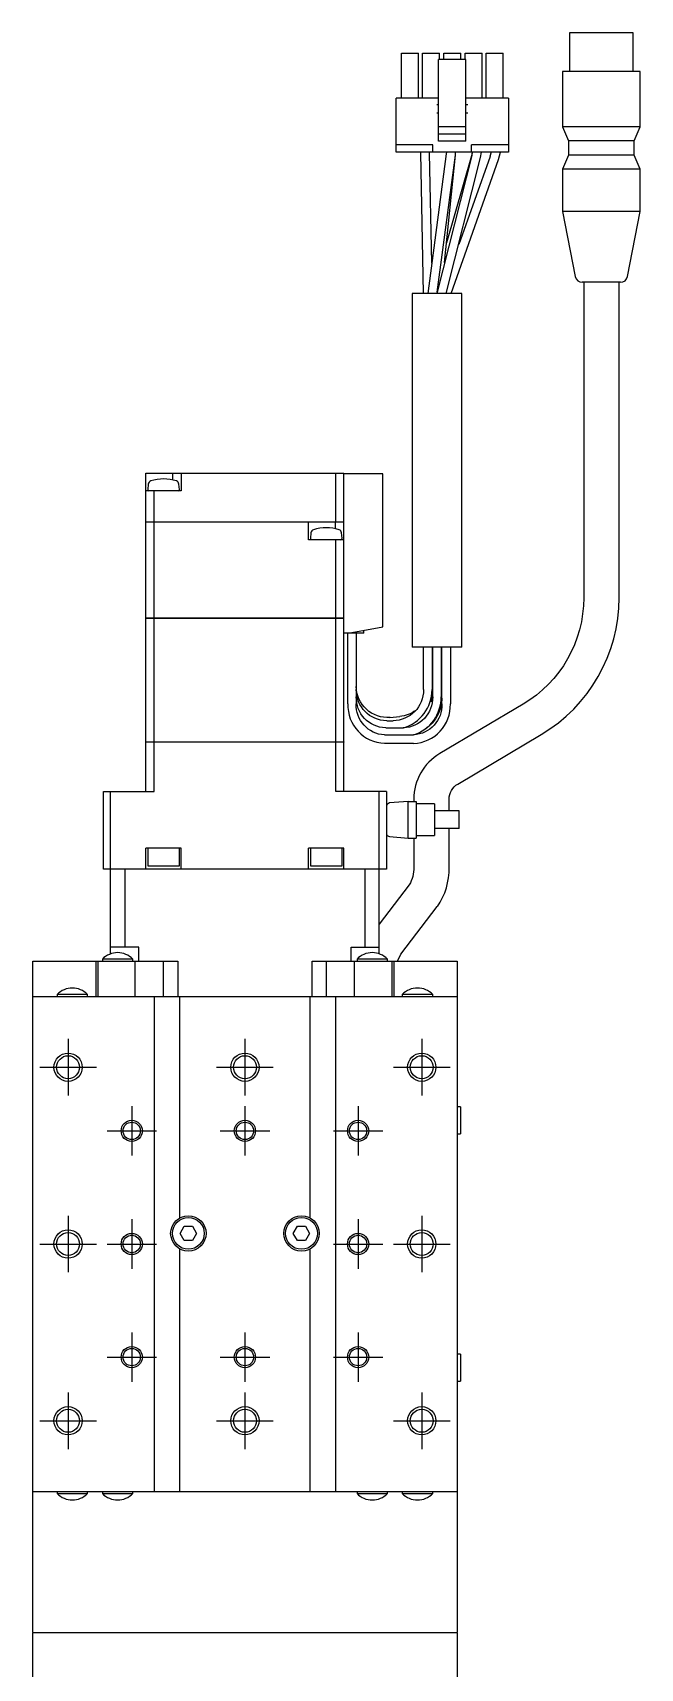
# Model space of a CAD drawing. Extents: x 0 to 994, y -8 to 791.
# Drawn here: x 397.6 to 483.5, y 318.1 to 549.4 of the extents above; entities that cross this region are included whole.
import ezdxf

# ---------------------------------------------------------------- set-up
doc = ezdxf.new("R2010")
doc.units = 0
doc.header["$LTSCALE"] = 0.5
doc.linetypes.add('CENTER', pattern=[50.8, 31.75, -6.35, 6.35, -6.35])
for name, color, linetype in [('MSM_CENTER', 1, 'CENTER'), ('MSM_CONTINUOUS', 7, 'CONTINUOUS'), ('MSM_NARROW', 5, 'CONTINUOUS')]:
    doc.layers.add(name, color=color, linetype=linetype)

msp = doc.modelspace()

# ---------------------------------------------------------------- linework, layer by layer
at = {"layer": 'MSM_CENTER'}
for p, q in [((402.62, 407.14), (402.62, 399.14)), ((427.62, 407.14), (427.62, 399.14)), ((452.62, 407.14), (452.62, 399.14)), ((398.62, 403.14), (406.62, 403.14)), ((423.62, 403.14), (431.62, 403.14)), ((448.62, 403.14), (456.62, 403.14)), ((411.62, 397.64), (411.62, 390.64)), ((427.62, 397.64), (427.62, 390.64)), ((443.62, 397.64), (443.62, 390.64)), ((408.12, 394.14), (415.12, 394.14)), ((424.12, 394.14), (431.12, 394.14)), ((440.12, 394.14), (447.12, 394.14)), ((402.62, 382.14), (402.62, 374.14)), ((452.62, 382.14), (452.62, 374.14)), ((411.62, 381.64), (411.62, 374.64)), ((443.62, 381.64), (443.62, 374.64)), ((398.62, 378.14), (406.62, 378.14)), ((408.12, 378.14), (415.12, 378.14)), ((440.12, 378.14), (447.12, 378.14)), ((448.62, 378.14), (456.62, 378.14)), ((411.62, 365.64), (411.62, 358.64)), ((427.62, 365.64), (427.62, 358.64)), ((443.62, 365.64), (443.62, 358.64)), ((408.12, 362.14), (415.12, 362.14)), ((424.12, 362.14), (431.12, 362.14)), ((440.12, 362.14), (447.12, 362.14)), ((402.62, 357.14), (402.62, 349.14)), ((427.62, 357.14), (427.62, 349.14)), ((452.62, 357.14), (452.62, 349.14)), ((398.62, 353.14), (406.62, 353.14)), ((423.62, 353.14), (431.62, 353.14)), ((448.62, 353.14), (456.62, 353.14))]:
    msp.add_line(p, q, dxfattribs=at)
at = {"layer": 'MSM_CONTINUOUS'}
for p, q in [((482.52, 549.44), (473.52, 549.44)), ((473.52, 549.44), (473.52, 543.94)), ((482.52, 543.94), (482.52, 549.44)), ((449.74, 540.19), (449.74, 546.54)), ((449.74, 546.54), (452.14, 546.54)), ((452.14, 540.19), (452.14, 546.54)), ((452.74, 546.54), (455.14, 546.54)), ((452.74, 540.19), (452.74, 546.54)), ((455.14, 545.65), (455.14, 546.54)), ((455.74, 545.65), (455.74, 546.54)), ((455.74, 546.54), (458.14, 546.54)), ((458.14, 545.65), (458.14, 546.54)), ((458.74, 545.65), (458.74, 546.54)), ((458.74, 546.54), (461.14, 546.54)), ((461.14, 540.19), (461.14, 546.54)), ((461.74, 540.19), (461.74, 546.54)), ((461.74, 546.54), (464.14, 546.54)), ((464.14, 540.19), (464.14, 546.54)), ((458.87, 545.65), (455.01, 545.65)), ((455.01, 536.11), (455.01, 545.65)), ((458.87, 536.11), (458.87, 545.65)), ((483.52, 543.94), (472.52, 543.94)), ((472.52, 543.94), (472.52, 536.14)), ((483.52, 536.14), (483.52, 543.94)), ((449.02, 532.54), (449.02, 540.19)), ((455.01, 540.19), (449.02, 540.19)), ((455.01, 539.24), (454.76, 539.24)), ((464.87, 540.19), (458.87, 540.19)), ((459.12, 539.24), (458.87, 539.24)), ((464.87, 540.19), (464.87, 532.54)), ((454.76, 538.09), (455.01, 538.09)), ((458.87, 538.09), (459.12, 538.09)), ((458.87, 536.11), (455.01, 536.11)), ((455.01, 535.09), (455.01, 536.11)), ((458.87, 535.09), (455.01, 535.09)), ((455.01, 534.09), (455.01, 535.09)), ((458.87, 535.09), (458.87, 536.11)), ((458.87, 534.09), (458.87, 535.09)), ((483.52, 536.14), (472.52, 536.14)), ((472.52, 536.14), (473.37, 534.14)), ((482.67, 534.14), (483.52, 536.14)), ((454.21, 533.56), (449.02, 533.56)), ((464.87, 532.54), (449.02, 532.54)), ((452.42, 532.54), (452.42, 532.36)), ((452.42, 532.54), (452.42, 532.43)), ((452.42, 532.43), (452.82, 512.54)), ((456.08, 532.3), (453.46, 512.54)), ((453.72, 532.39), (453.72, 532.54)), ((454.03, 516.84), (453.72, 532.39)), ((454.21, 532.54), (454.21, 533.56)), ((454.8, 512.76), (457.37, 532.13)), ((459.68, 532.09), (454.8, 512.76)), ((458.87, 534.09), (455.01, 534.09)), ((455.86, 516.96), (457.38, 532.13)), ((456.1, 532.54), (456.08, 532.3)), ((459.65, 532.04), (456.14, 519.72)), ((457.37, 532.13), (457.41, 532.54)), ((457.38, 532.13), (457.41, 532.54)), ((459.76, 532.54), (459.65, 532.04)), ((464.87, 533.56), (459.67, 533.56)), ((459.67, 532.54), (459.67, 533.56)), ((459.77, 532.54), (459.68, 532.09)), ((460.94, 531.78), (461.08, 532.54)), ((462.43, 532.54), (462.26, 531.93)), ((463.49, 531.51), (463.75, 532.55)), ((463.49, 531.5), (463.75, 532.54)), ((473.37, 532.14), (472.52, 530.14)), ((482.67, 534.14), (473.37, 534.14)), ((473.37, 534.14), (473.37, 532.14)), ((482.67, 532.14), (473.37, 532.14)), ((482.67, 532.14), (482.67, 534.14)), ((483.52, 530.14), (482.67, 532.14)), ((456.09, 512.54), (460.94, 531.78)), ((456.76, 512.54), (463.49, 531.51)), ((462.27, 531.94), (457.84, 519.47)), ((483.52, 530.14), (472.52, 530.14)), ((472.52, 530.14), (472.52, 524.14)), ((483.52, 524.14), (483.52, 530.14)), ((483.52, 524.14), (472.52, 524.14)), ((472.52, 524.14), (474.32, 514.95)), ((481.71, 514.95), (483.52, 524.14)), ((480.73, 514.14), (475.3, 514.14)), ((475.52, 514.14), (475.52, 469.53)), ((480.52, 469.53), (480.52, 514.14)), ((458.27, 512.54), (451.27, 512.54)), ((451.27, 512.54), (451.27, 462.54)), ((454.8, 512.76), (454.76, 512.54)), ((458.27, 462.54), (458.27, 512.54)), ((413.62, 480.25), (413.62, 487.14)), ((413.62, 487.14), (441.62, 487.14)), ((417.37, 487.14), (417.37, 486.2)), ((418.62, 487.14), (418.62, 484.64)), ((440.46, 480.25), (440.46, 487.14)), ((441.62, 449.14), (441.62, 487.14)), ((447.12, 487.04), (441.62, 487.04)), ((447.12, 465.4), (447.12, 487.04)), ((418.62, 484.64), (413.62, 484.64)), ((413.95, 485.61), (413.89, 484.85)), ((414.77, 480.25), (414.77, 484.64)), ((418.35, 484.85), (418.28, 485.61)), ((413.62, 480.25), (441.62, 480.25)), ((413.62, 466.64), (413.62, 480.24)), ((441.62, 480.24), (413.62, 480.24)), ((413.63, 480.24), (413.63, 480.25)), ((414.77, 466.64), (414.77, 480.24)), ((414.78, 480.24), (414.78, 480.25)), ((436.62, 477.74), (436.62, 480.24)), ((440.37, 480.24), (440.37, 479.31)), ((440.46, 480.24), (440.46, 480.25)), ((441.61, 480.24), (441.61, 480.25)), ((441.62, 477.74), (436.62, 477.74)), ((436.95, 478.72), (436.89, 477.96)), ((440.46, 466.64), (440.46, 477.74)), ((441.35, 477.96), (441.28, 478.72)), ((413.62, 466.64), (441.62, 466.64)), ((413.62, 449.14), (413.62, 466.63)), ((441.62, 466.63), (413.62, 466.63)), ((413.63, 466.64), (413.63, 466.63)), ((414.77, 449.14), (414.77, 466.63)), ((414.78, 466.64), (414.78, 466.63)), ((440.46, 466.64), (440.46, 466.63)), ((440.46, 449.14), (440.46, 466.63)), ((441.61, 466.64), (441.61, 466.63)), ((442.22, 464.54), (447.12, 465.4)), ((444.42, 464.54), (444.42, 464.93)), ((444.42, 464.54), (441.62, 464.54)), ((442.17, 454.54), (442.17, 464.54)), ((443.37, 464.54), (443.37, 454.54)), ((458.27, 462.54), (451.27, 462.54)), ((452.87, 456.54), (452.87, 462.54)), ((454.07, 462.54), (454.07, 455.54)), ((454.17, 455.54), (454.17, 462.54)), ((455.37, 462.54), (455.37, 455.54)), ((455.47, 454.54), (455.47, 462.54)), ((456.67, 462.54), (456.67, 454.54)), ((443.37, 457.02), (443.37, 456.78)), ((454.01, 454.83), (454.17, 456.04)), ((454.07, 455.54), (454.01, 454.83)), ((454.01, 454.83), (454.01, 454.8)), ((454.01, 454.8), (454.01, 454.83)), ((466.94, 454.48), (455.16, 447.49)), ((447.53, 451.14), (450.01, 451.14)), ((447.68, 452.14), (448.56, 452.14)), ((448.13, 452.61), (449.52, 452.74)), ((413.62, 449.14), (441.62, 449.14)), ((413.62, 442.14), (413.62, 449.13)), ((441.62, 449.13), (413.62, 449.13)), ((413.63, 449.14), (413.63, 449.13)), ((414.77, 442.14), (414.77, 449.13)), ((414.78, 449.14), (414.78, 449.13)), ((440.46, 449.14), (440.46, 449.13)), ((440.46, 442.14), (440.46, 449.13)), ((441.61, 449.14), (441.61, 449.13)), ((441.62, 442.14), (441.62, 449.13)), ((447.37, 450.14), (451.46, 450.14)), ((451.46, 448.94), (447.37, 448.94)), ((451.46, 450.15), (451.43, 450.14)), ((457.71, 443.19), (469.49, 450.18)), ((407.62, 431.14), (407.62, 442.14)), ((407.62, 442.14), (414.77, 442.14)), ((408.62, 419.17), (408.62, 442.14)), ((447.62, 442.14), (440.46, 442.14)), ((446.62, 419.17), (446.62, 442.14)), ((447.62, 442.14), (447.62, 431.14)), ((450.72, 440.74), (448.07, 440.51)), ((450.72, 435.54), (450.72, 440.74)), ((450.72, 440.74), (451.82, 440.74)), ((451.49, 441.04), (451.49, 440.74)), ((451.82, 440.74), (451.82, 435.54)), ((454.42, 440.39), (451.82, 440.39)), ((454.42, 440.39), (454.42, 435.89)), ((456.49, 439.39), (456.49, 441.04)), ((457.89, 439.39), (454.42, 439.39)), ((457.89, 436.89), (457.89, 439.39)), ((448.07, 435.77), (450.72, 435.54)), ((450.72, 435.54), (451.82, 435.54)), ((451.49, 435.54), (451.49, 431.41)), ((451.82, 435.89), (454.42, 435.89)), ((457.89, 436.89), (454.42, 436.89)), ((456.49, 431.41), (456.49, 436.89)), ((418.62, 434.14), (413.62, 434.14)), ((413.62, 431.14), (413.62, 434.14)), ((413.87, 434.14), (413.87, 431.64)), ((418.37, 431.64), (418.37, 434.14)), ((418.62, 431.14), (418.62, 434.14)), ((441.62, 434.14), (436.62, 434.14)), ((436.62, 431.14), (436.62, 434.14)), ((436.87, 434.14), (436.87, 431.64)), ((441.37, 431.64), (441.37, 434.14)), ((441.62, 431.14), (441.62, 434.14)), ((447.62, 431.14), (407.62, 431.14)), ((410.62, 431.14), (410.62, 420.14)), ((413.87, 431.64), (418.37, 431.64)), ((436.87, 431.64), (441.37, 431.64)), ((444.62, 420.14), (444.62, 431.14)), ((450.85, 428.91), (446.62, 423.38)), ((449.65, 419.12), (454.82, 425.87)), ((412.62, 420.14), (408.62, 420.14)), ((412.62, 418.14), (412.62, 420.14)), ((442.62, 418.14), (442.62, 420.14)), ((442.62, 420.14), (446.62, 420.14)), ((449.21, 418.14), (449.65, 419.12)), ((397.62, 418.14), (418.12, 418.14)), ((397.62, 323.24), (397.62, 418.14)), ((406.52, 418.14), (406.52, 413.14)), ((406.82, 418.14), (406.82, 413.14)), ((411.77, 418.43), (407.47, 418.43)), ((407.47, 418.43), (407.47, 418.14)), ((411.77, 418.14), (411.77, 418.43)), ((412.12, 413.14), (412.12, 418.14)), ((416.12, 413.14), (416.12, 418.14)), ((418.12, 418.14), (418.12, 413.14)), ((437.12, 418.14), (457.62, 418.14)), ((437.12, 413.14), (437.12, 418.14)), ((439.12, 418.14), (439.12, 413.14)), ((443.12, 413.14), (443.12, 418.14)), ((447.77, 418.43), (443.47, 418.43)), ((443.47, 418.43), (443.47, 418.14)), ((447.77, 418.14), (447.77, 418.43)), ((448.42, 413.14), (448.42, 418.14)), ((448.72, 413.14), (448.72, 418.14)), ((457.62, 418.14), (457.62, 323.24)), ((397.62, 413.14), (457.62, 413.14)), ((405.37, 413.43), (401.07, 413.43)), ((401.07, 413.43), (401.07, 413.14)), ((405.37, 413.14), (405.37, 413.43)), ((414.82, 343.14), (414.82, 413.14)), ((418.42, 381.83), (418.42, 413.14)), ((436.82, 413.14), (436.82, 381.83)), ((440.42, 413.14), (440.42, 343.14)), ((454.17, 413.43), (449.87, 413.43)), ((449.87, 413.43), (449.87, 413.14)), ((454.17, 413.14), (454.17, 413.43)), ((458.12, 397.54), (457.62, 397.54)), ((458.12, 397.54), (458.12, 393.74)), ((457.62, 393.74), (458.12, 393.74)), ((418.46, 379.64), (419.04, 380.64)), ((419.04, 378.64), (418.46, 379.64)), ((419.04, 380.64), (420.19, 380.64)), ((420.19, 380.64), (420.77, 379.64)), ((420.77, 379.64), (420.19, 378.64)), ((434.46, 379.64), (435.04, 380.64)), ((435.04, 378.64), (434.46, 379.64)), ((435.04, 380.64), (436.19, 380.64)), ((436.19, 380.64), (436.77, 379.64)), ((436.77, 379.64), (436.19, 378.64)), ((418.42, 343.14), (418.42, 377.44)), ((420.19, 378.64), (419.04, 378.64)), ((436.19, 378.64), (435.04, 378.64)), ((436.82, 377.44), (436.82, 343.14)), ((458.12, 362.54), (457.62, 362.54)), ((458.12, 362.54), (458.12, 358.74)), ((457.62, 358.74), (458.12, 358.74)), ((397.62, 343.14), (457.62, 343.14)), ((401.07, 343.14), (401.07, 342.85)), ((401.07, 342.85), (405.37, 342.85)), ((405.37, 342.85), (405.37, 343.14)), ((407.47, 343.14), (407.47, 342.85)), ((407.47, 342.85), (411.77, 342.85)), ((411.77, 342.85), (411.77, 343.14)), ((443.47, 343.14), (443.47, 342.85)), ((443.47, 342.85), (447.77, 342.85)), ((447.77, 342.85), (447.77, 343.14)), ((449.87, 343.14), (449.87, 342.85)), ((449.87, 342.85), (454.17, 342.85)), ((454.17, 342.85), (454.17, 343.14)), ((397.62, 323.24), (397.72, 323.14)), ((457.62, 323.14), (397.62, 323.14)), ((397.62, 300.14), (397.62, 323.14)), ((457.52, 323.14), (457.62, 323.24)), ((457.62, 323.14), (457.62, 300.14))]:
    msp.add_line(p, q, dxfattribs=at)
for centre, radius in [((402.62, 403.14), 1.62), ((427.62, 403.14), 1.62), ((452.62, 403.14), 1.62), ((411.62, 394.14), 1.23), ((427.62, 394.14), 1.23), ((443.62, 394.14), 1.23), ((419.62, 379.64), 2.5), ((419.62, 379.64), 2.25), ((435.62, 379.64), 2.5), ((435.62, 379.64), 2.25), ((402.62, 378.14), 1.62), ((411.62, 378.14), 1.23), ((443.62, 378.14), 1.23), ((452.62, 378.14), 1.62), ((411.62, 362.14), 1.23), ((427.62, 362.14), 1.23), ((443.62, 362.14), 1.23), ((402.62, 353.14), 1.62), ((427.62, 353.14), 1.62), ((452.62, 353.14), 1.62)]:
    msp.add_circle(centre, radius, dxfattribs=at)
for centre, radius, start, end in [((475.3, 515.14), 1, 191.1187, 270), ((480.73, 515.14), 1, 270, 348.8813), ((414.45, 485.57), 0.5, 107.6292, 175), ((416.12, 480.33), 6, 72.3708, 107.6292), ((417.78, 485.57), 0.5, 5, 72.3708), ((414.09, 484.83), 0.2, 175, 251.8051), ((418.15, 484.83), 0.2, 288.1949, 5), ((437.45, 478.68), 0.5, 107.6292, 175), ((439.12, 473.44), 6, 72.3708, 107.6292), ((440.78, 478.68), 0.5, 5, 72.3708), ((437.09, 477.94), 0.2, 175, 270), ((441.15, 477.94), 0.2, 270, 5), ((458.02, 469.53), 22.5, 300.673, 0.003), ((448.48, 456.51), 5.59, 285.9654, 0.2921), ((447.58, 454.35), 5.41, 177.9657, 267.8137), ((449.8, 455.46), 5.57, 287.3809, 0.7723), ((451.26, 454.34), 5.41, 272.1273, 2.0933), ((458.99, 441.04), 7.5, 120.6717, 180.0024), ((448.12, 440.01), 0.5, 95, 180), ((448.12, 436.27), 0.5, 180, 265), ((447.24, 431.17), 9.25, 325.0691, 1.4996), ((409.62, 416.34), 3, 44.22, 135.78), ((445.62, 416.34), 3, 44.22, 135.78), ((403.22, 411.34), 3, 44.22, 135.78), ((452.02, 411.34), 3, 44.22, 135.78), ((403.22, 344.94), 3, 224.22, 315.78), ((409.62, 344.94), 3, 224.22, 315.78), ((445.62, 344.94), 3, 224.22, 315.78), ((452.02, 344.94), 3, 224.22, 315.78)]:
    msp.add_arc(centre, radius, start, end, dxfattribs=at)
at = {"layer": 'MSM_CONTINUOUS', "extrusion": (0, 0, -1)}
for centre, radius, start, end in [((-458.02, 469.53), 17.5, 179.9958, 239.326), ((-447.72, 456.49), 4.36, 270.5892, 0.5857), ((-447.76, 456.99), 4.39, 265.0821, 0.1308), ((-448.51, 456.49), 4.36, 179.4314, 269.3937), ((-447.58, 454.35), 4.22, 272.8542, 2.5704), ((-447.65, 455.42), 4.29, 271.642, 1.5567), ((-449.13, 457.09), 4.37, 232.9581, 264.9542), ((-449.88, 455.42), 4.29, 178.4892, 268.3121), ((-451.25, 454.35), 4.22, 177.5064, 267.069), ((-450.02, 455.43), 5.45, 181.1091, 246.0046), ((-458.99, 441.04), 2.5, 359.9934, 59.3213), ((-446.88, 431.25), 4.61, 177.9819, 210.4344)]:
    msp.add_arc(centre, radius, start, end, dxfattribs=at)
at = {"layer": 'MSM_NARROW'}
for centre, radius in [((402.62, 403.14), 2), ((427.62, 403.14), 2), ((452.62, 403.14), 2), ((411.62, 394.14), 1.5), ((427.62, 394.14), 1.5), ((443.62, 394.14), 1.5), ((402.62, 378.14), 2), ((411.62, 378.14), 1.5), ((443.62, 378.14), 1.5), ((452.62, 378.14), 2), ((411.62, 362.14), 1.5), ((427.62, 362.14), 1.5), ((443.62, 362.14), 1.5), ((402.62, 353.14), 2), ((427.62, 353.14), 2), ((452.62, 353.14), 2)]:
    msp.add_circle(centre, radius, dxfattribs=at)

doc.saveas('drawing.dxf')
